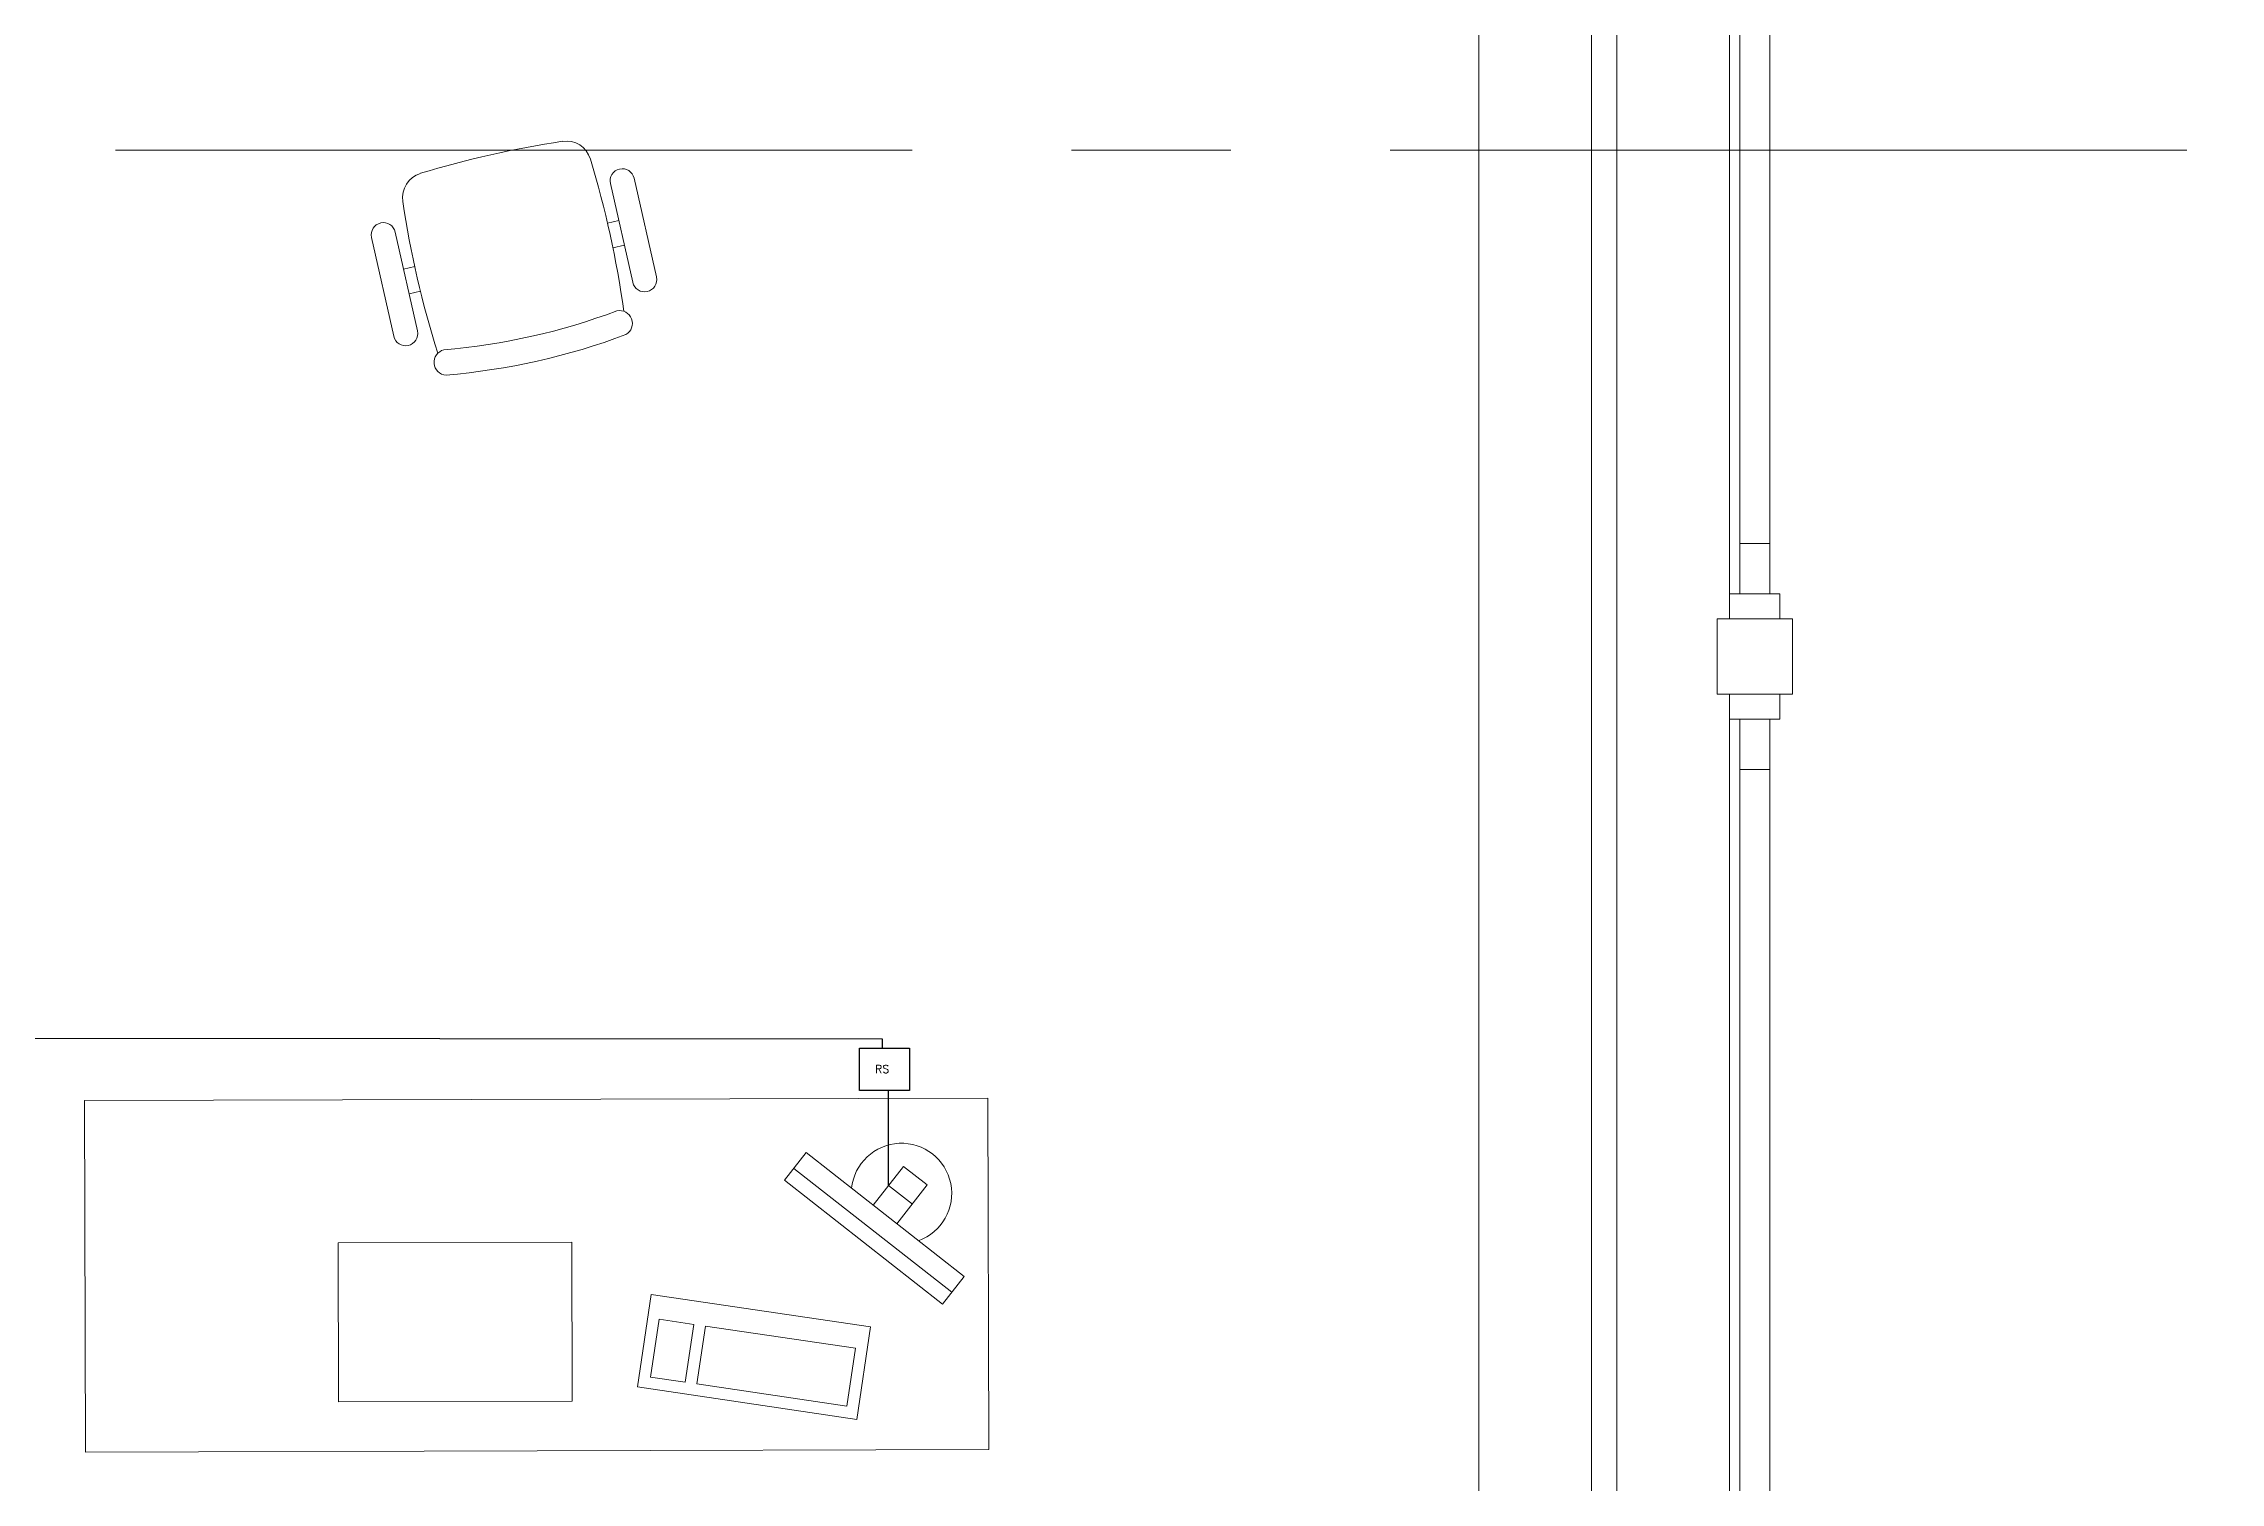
# Model space of a CAD drawing. Extents: x 1018 to 1352, y -109 to 184.
# Drawn here: x 1243.072 to 1247.41, y 118.493 to 121.358 of the extents above; entities that cross this region are included whole.
import ezdxf

# ---------------------------------------------------------------- set-up
doc = ezdxf.new("R2010")
doc.units = 0
doc.header["$LTSCALE"] = 0.5
doc.linetypes.add('CENTER', pattern=[50.8, 31.75, -6.35, 6.35, -6.35])
doc.layers.get('0').update_dxf_attribs({"linetype": 'CONTINUOUS'})
doc.layers.add('Cableado', color=100, linetype='CONTINUOUS')
for name, color, linetype, lineweight in [('Carpintería', 55, 'CONTINUOUS', 20), ('Detalles 01', 8, 'CONTINUOUS', 9), ('Equipamiento movil', 33, 'CONTINUOUS', 9), ('Tratamiento pisos', 251, 'CONTINUOUS', 9)]:
    doc.layers.add(name, color=color, linetype=linetype, lineweight=lineweight)
doc.styles.add('Texto 5 mm', font='simplex.shx', dxfattribs={"height": 0.5})

# ---------------------------------------------------------------- blocks, each defined once
blk = doc.blocks.new('Silla 1')
at = {"layer": 'Equipamiento movil'}
for p, q in [((-0.1131, 0.2664), (0.0295, 0.409)), ((0.0638, 0.3747), (-0.0788, 0.2321)), ((0.0104, 0.3213), (0.0268, 0.3048)), ((-0.0254, 0.2855), (-0.0091, 0.2693)), ((0.2321, -0.0788), (0.3747, 0.0638)), ((0.409, 0.0295), (0.2664, -0.1131)), ((0.3048, 0.0268), (0.3213, 0.0104)), ((0.2693, -0.0091), (0.2855, -0.0254))]:
    blk.add_line(p, q, dxfattribs=at)
for centre, radius, start, end in [((1.4058, -1.1273), 1.9881, 130.2245, 139.1817), ((0.0467, 0.3919), 0.0242, 315, 135), ((0.1468, 0.3964), 0.0255, 61.3631, 224.3749), ((-0.6508, -0.6508), 1.3416, 37.131, 52.869), ((-0.654, -0.654), 1.2956, 37.1584, 52.8416), ((-0.0959, 0.2492), 0.0242, 135, 315), ((-0.0605, 0.1393), 0.0505, 139.1817, 220.8183), ((0.3964, 0.1468), 0.0255, 225.6251, 28.6369), ((1.4058, 1.4058), 1.9881, 220.8183, 229.1817), ((-1.1273, 1.4058), 1.9881, 310.8183, 319.7755), ((0.3919, 0.0467), 0.0242, 315, 135), ((0.2492, -0.0959), 0.0242, 135, 315), ((0.1393, -0.0605), 0.0505, 229.1817, 310.8183)]:
    blk.add_arc(centre, radius, start, end, dxfattribs=at)
blk = doc.blocks.new('RECTANG')
for p, q in [((1, 1), (0, 1)), ((0, 1), (0, 0)), ((1, 0), (1, 1)), ((0, 0), (1, 0))]:
    blk.add_line(p, q)
blk = doc.blocks.new('KEYBOARD', base_point=(60, 294))
for p, xscale, yscale, zscale in [((60, 294), 19, 8, 19), ((61, 295), 13, 5, 13), ((75, 295), 3, 5, 3)]:
    blk.add_blockref('RECTANG', p, dxfattribs=dict(xscale=xscale, yscale=yscale, zscale=zscale))

msp = doc.modelspace()

# ---------------------------------------------------------------- linework, layer by layer
at = {"layer": 'Cableado'}
for p, q in [((1240.4321, 119.3803), (1244.7435, 119.3763)), ((1244.7435, 119.3763), (1244.7435, 119.3578)), ((1244.7562, 119.0844), (1244.7562, 119.2732))]:
    msp.add_line(p, q, dxfattribs=at)
msp.add_lwpolyline([(1244.6979, 119.3578), (1244.7974, 119.3578), (1244.7974, 119.2732), (1244.6979, 119.2732)], close=True, dxfattribs=at)
at = {"layer": 'Carpintería'}
for p, q in [((1246.4521, 120.2629), (1246.4521, 122.0295)), ((1246.5121, 120.2629), (1246.5121, 122.0295)), ((1246.4521, 120.3629), (1246.5121, 120.3629)), ((1246.4321, 120.2129), (1246.4321, 120.2629)), ((1246.4321, 120.2629), (1246.5321, 120.2629)), ((1246.5321, 120.2629), (1246.5321, 120.2129)), ((1246.4071, 120.2129), (1246.4071, 120.0629)), ((1246.4071, 120.2129), (1246.5571, 120.2129)), ((1246.5571, 120.2129), (1246.5571, 120.0629)), ((1246.4071, 120.0629), (1246.5571, 120.0629)), ((1246.4321, 120.0629), (1246.4321, 120.0129)), ((1246.5321, 120.0629), (1246.5321, 120.0129)), ((1246.5321, 120.0129), (1246.4321, 120.0129)), ((1246.4521, 118.2462), (1246.4521, 120.0129)), ((1246.5121, 118.2462), (1246.5121, 120.0129)), ((1246.5121, 119.9129), (1246.4521, 119.9129))]:
    msp.add_line(p, q, dxfattribs=at)
at = {"layer": 'Detalles 01'}
for p, q in [((1246.1571, 124.1462), (1246.1571, 118.1462)), ((1246.2071, 124.1462), (1246.2071, 118.1462)), ((1246.4321, 122.0295), (1246.4321, 120.2629)), ((1246.4321, 120.0129), (1246.4321, 118.2462))]:
    msp.add_line(p, q, dxfattribs=at)
at = {"layer": 'Detalles 01', "linetype": 'CENTER', "ltscale": 0.1}
msp.add_line((1238.1356, 121.1462), (1247.4102, 121.1462), dxfattribs=at)
at = {"layer": 'Equipamiento movil'}
for p, q in [((1244.9537, 119.2583), (1243.1537, 119.2532)), ((1244.9556, 118.5583), (1244.9537, 119.2583)), ((1243.1537, 119.2532), (1243.1556, 118.5532)), ((1244.5484, 119.0946), (1244.5915, 119.1498)), ((1244.5915, 119.1498), (1244.9066, 118.9033)), ((1244.8634, 118.8482), (1244.5484, 119.0946)), ((1244.8819, 118.8718), (1244.5669, 119.1183)), ((1244.7254, 119.045), (1244.7859, 119.1224)), ((1244.7562, 119.0844), (1244.8035, 119.0474)), ((1244.7727, 119.0081), (1244.8332, 119.0854)), ((1244.8332, 119.0854), (1244.7859, 119.1224)), ((1243.659, 118.97), (1244.1249, 118.9713)), ((1243.6599, 118.6537), (1243.659, 118.97)), ((1244.1249, 118.9713), (1244.1257, 118.655)), ((1244.9066, 118.9033), (1244.8634, 118.8482)), ((1244.1257, 118.655), (1243.6599, 118.6537)), ((1243.1556, 118.5532), (1244.9556, 118.5583))]:
    msp.add_line(p, q, dxfattribs=at)
msp.add_arc((1244.7818, 119.0684), 0.1, 289.8511, 174.0791, dxfattribs=at)
at = {"layer": 'Tratamiento pisos'}
msp.add_line((1245.9321, 124.1462), (1245.9321, 118.1462), dxfattribs=at)

# ---------------------------------------------------------------- block references
at = {"layer": 'Equipamiento movil', "xscale": -1, "rotation": 147.7055914529652}
msp.add_blockref('Silla 1', (1243.9634, 121.1371), dxfattribs=at)
at = {"layer": 'Equipamiento movil', "xscale": -0.02326153846132684, "yscale": 0.02326153846151868, "zscale": 0.02326153846153847, "rotation": 351.581457680191}
msp.add_blockref('KEYBOARD', (1244.6926, 118.6185), dxfattribs=at)

# ---------------------------------------------------------------- texts
at = {"layer": 'Cableado', "insert": (1244.7292, 119.3242), "char_height": 0.01595, "attachment_point": 1, "style": 'Texto 5 mm'}
msp.add_mtext_dynamic_manual_height_columns('RS', width=19.34546, gutter_width=2.5, heights=[0], dxfattribs=at)

doc.saveas('drawing.dxf')
